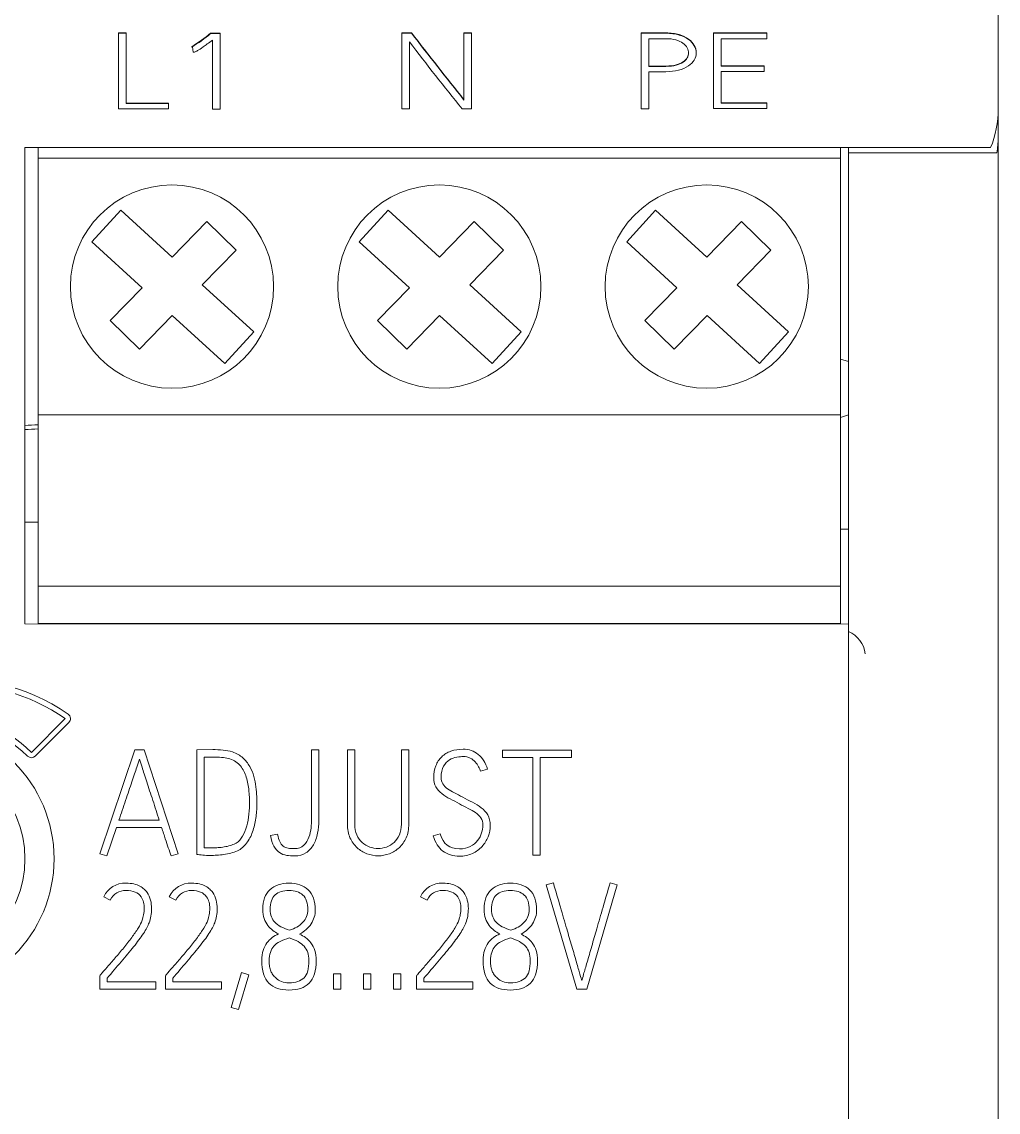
# Model space of a CAD drawing. Header units: millimetres. Extents: x 0 to 14510, y -7775 to 297.
# Drawn here: x 1449.76 to 1468.02, y -1911.19 to -1890.81 of the extents above; entities that cross this region are included whole.
import ezdxf

# ---------------------------------------------------------------- set-up
doc = ezdxf.new("R2010")
doc.units = ezdxf.units.MM
doc.layers.add('eProC - L2', color=41, linetype='Continuous', lineweight=20)

msp = doc.modelspace()

# ---------------------------------------------------------------- linework, layer by layer
at = {"layer": 'eProC - L2', "linetype": 'Continuous'}
for p, q in [((1468.019, -1889.892), (1468.019, -1892.431)), ((1451.569, -1891.021), (1451.569, -1891.014)), ((1451.569, -1891.014), (1451.71, -1891.014)), ((1451.569, -1891.021), (1451.71, -1891.021)), ((1451.569, -1892.435), (1451.569, -1891.021)), ((1451.71, -1891.021), (1451.71, -1891.014)), ((1451.71, -1891.021), (1451.71, -1892.334)), ((1453.291, -1891.025), (1453.291, -1891.018)), ((1453.291, -1891.018), (1453.47, -1891.018)), ((1453.291, -1891.025), (1453.47, -1891.025)), ((1453.47, -1891.025), (1453.47, -1891.018)), ((1453.47, -1891.025), (1453.47, -1892.437)), ((1456.866, -1891.021), (1456.866, -1891.014)), ((1456.866, -1891.014), (1457.047, -1891.014)), ((1456.866, -1892.435), (1456.866, -1891.021)), ((1456.866, -1891.021), (1457.047, -1891.021)), ((1457.047, -1891.021), (1457.047, -1891.014)), ((1458.029, -1891.021), (1458.029, -1891.014)), ((1458.029, -1891.014), (1458.172, -1891.014)), ((1458.029, -1891.021), (1458.172, -1891.021)), ((1458.029, -1892.272), (1458.029, -1891.021)), ((1458.172, -1891.021), (1458.172, -1891.014)), ((1458.172, -1891.021), (1458.172, -1892.435)), ((1461.344, -1891.021), (1461.344, -1891.014)), ((1461.344, -1891.014), (1461.805, -1891.014)), ((1461.344, -1891.021), (1461.805, -1891.021)), ((1461.344, -1892.435), (1461.344, -1891.021)), ((1462.694, -1891.021), (1462.694, -1891.014)), ((1462.694, -1891.014), (1463.694, -1891.014)), ((1462.694, -1892.43), (1462.694, -1891.021)), ((1462.694, -1891.021), (1463.694, -1891.021)), ((1463.694, -1891.021), (1463.694, -1891.014)), ((1463.694, -1891.021), (1463.694, -1891.122)), ((1453.328, -1892.437), (1453.328, -1891.147)), ((1457.009, -1891.179), (1457.009, -1892.435)), ((1461.487, -1891.122), (1461.487, -1891.64)), ((1463.694, -1891.122), (1462.836, -1891.122)), ((1462.836, -1891.122), (1462.836, -1891.637)), ((1452.938, -1891.279), (1452.938, -1891.272)), ((1452.955, -1891.275), (1452.938, -1891.279)), ((1452.963, -1891.375), (1452.955, -1891.275)), ((1462.373, -1891.389), (1462.373, -1891.382)), ((1462.836, -1891.63), (1463.641, -1891.63)), ((1462.836, -1891.637), (1463.641, -1891.637)), ((1463.641, -1891.637), (1463.641, -1891.63)), ((1463.641, -1891.637), (1463.641, -1891.738)), ((1461.487, -1891.739), (1461.487, -1892.435)), ((1463.641, -1891.738), (1462.836, -1891.738)), ((1462.836, -1891.738), (1462.836, -1892.329)), ((1452.507, -1892.435), (1451.569, -1892.435)), ((1451.71, -1892.327), (1452.507, -1892.327)), ((1451.71, -1892.334), (1452.507, -1892.334)), ((1452.507, -1892.334), (1452.507, -1892.327)), ((1452.507, -1892.334), (1452.507, -1892.435)), ((1453.47, -1892.437), (1453.328, -1892.437)), ((1457.009, -1892.435), (1456.866, -1892.435)), ((1458.172, -1892.435), (1457.996, -1892.435)), ((1461.487, -1892.435), (1461.344, -1892.435)), ((1463.694, -1892.43), (1462.694, -1892.43)), ((1462.836, -1892.322), (1463.694, -1892.322)), ((1462.836, -1892.329), (1463.694, -1892.329)), ((1463.694, -1892.329), (1463.694, -1892.322)), ((1463.694, -1892.329), (1463.694, -1892.43)), ((1468.019, -1892.975), (1468.019, -1892.431)), ((1468.019, -1892.975), (1468.019, -1922.457)), ((1449.819, -1893.157), (1467.019, -1893.157)), ((1449.819, -1901.534), (1449.819, -1893.157)), ((1450.069, -1893.157), (1450.069, -1893.357)), ((1465.069, -1893.157), (1465.069, -1893.357)), ((1465.219, -1893.257), (1465.219, -1893.157)), ((1465.219, -1893.257), (1467.219, -1893.257)), ((1465.219, -1901.534), (1465.219, -1893.257)), ((1467.878, -1893.157), (1467.019, -1893.157)), ((1467.219, -1893.257), (1467.994, -1893.257)), ((1465.069, -1893.357), (1450.069, -1893.357)), ((1450.069, -1898.157), (1450.069, -1893.357)), ((1465.069, -1893.357), (1465.069, -1898.157)), ((1451.072, -1894.919), (1451.614, -1894.327)), ((1451.614, -1894.327), (1452.57, -1895.204)), ((1456.072, -1894.919), (1456.614, -1894.327)), ((1456.614, -1894.327), (1457.57, -1895.204)), ((1461.072, -1894.919), (1461.614, -1894.327)), ((1461.614, -1894.327), (1462.57, -1895.204)), ((1452.57, -1895.204), (1453.22, -1894.539)), ((1453.22, -1894.539), (1453.768, -1895.074)), ((1457.57, -1895.204), (1458.22, -1894.539)), ((1458.22, -1894.539), (1458.768, -1895.074)), ((1462.57, -1895.204), (1463.22, -1894.539)), ((1463.22, -1894.539), (1463.768, -1895.074)), ((1452.009, -1895.779), (1451.072, -1894.919)), ((1457.009, -1895.779), (1456.072, -1894.919)), ((1462.009, -1895.779), (1461.072, -1894.919)), ((1453.768, -1895.074), (1453.136, -1895.722)), ((1458.768, -1895.074), (1458.136, -1895.722)), ((1463.768, -1895.074), (1463.136, -1895.722)), ((1453.136, -1895.722), (1454.098, -1896.604)), ((1458.136, -1895.722), (1459.098, -1896.604)), ((1463.136, -1895.722), (1464.098, -1896.604)), ((1451.412, -1896.39), (1452.009, -1895.779)), ((1456.412, -1896.39), (1457.009, -1895.779)), ((1461.412, -1896.39), (1462.009, -1895.779)), ((1452.574, -1896.297), (1451.961, -1896.926)), ((1453.556, -1897.196), (1452.574, -1896.297)), ((1457.574, -1896.297), (1456.961, -1896.926)), ((1458.556, -1897.196), (1457.574, -1896.297)), ((1462.574, -1896.297), (1461.961, -1896.926)), ((1463.556, -1897.196), (1462.574, -1896.297)), ((1451.961, -1896.926), (1451.412, -1896.39)), ((1456.961, -1896.926), (1456.412, -1896.39)), ((1461.961, -1896.926), (1461.412, -1896.39)), ((1454.098, -1896.604), (1453.556, -1897.196)), ((1459.098, -1896.604), (1458.556, -1897.196)), ((1464.098, -1896.604), (1463.556, -1897.196)), ((1465.219, -1897.157), (1465.069, -1897.112)), ((1465.069, -1898.157), (1450.069, -1898.157)), ((1450.069, -1898.157), (1450.069, -1901.357)), ((1465.069, -1898.202), (1465.219, -1898.157)), ((1465.069, -1898.157), (1465.069, -1901.357)), ((1449.819, -1900.159), (1450.069, -1900.161)), ((1465.069, -1900.292), (1465.219, -1900.293)), ((1465.069, -1901.357), (1450.069, -1901.357)), ((1450.069, -1901.357), (1450.069, -1902.057)), ((1465.069, -1901.357), (1465.069, -1902.057)), ((1449.819, -1901.534), (1449.819, -1901.68)), ((1465.219, -1901.68), (1465.219, -1901.534)), ((1449.819, -1901.68), (1449.819, -1902.06)), ((1465.219, -1901.992), (1465.219, -1901.68)), ((1465.219, -1902.067), (1449.819, -1902.06)), ((1465.069, -1902.057), (1450.069, -1902.057)), ((1465.219, -1902.067), (1465.219, -1901.992)), ((1465.219, -1902.207), (1465.219, -1901.992)), ((1465.219, -1902.067), (1465.219, -1902.182)), ((1465.219, -1902.182), (1465.219, -1902.681)), ((1465.219, -1906.121), (1465.219, -1902.207)), ((1465.219, -1911.699), (1465.219, -1902.681)), ((1449.94, -1904.465), (1450.57, -1903.835)), ((1450.011, -1904.536), (1450.641, -1903.905)), ((1451.219, -1906.36), (1451.874, -1904.417)), ((1451.874, -1904.417), (1452.049, -1904.417)), ((1452.049, -1904.417), (1452.685, -1906.36)), ((1453.031, -1904.417), (1453.331, -1904.414)), ((1453.031, -1906.374), (1453.031, -1904.417)), ((1455.178, -1904.417), (1455.315, -1904.417)), ((1455.85, -1904.417), (1455.988, -1904.417)), ((1456.86, -1904.417), (1456.998, -1904.417)), ((1458.752, -1904.425), (1460.04, -1904.425)), ((1458.752, -1904.562), (1458.752, -1904.425)), ((1460.04, -1904.425), (1460.04, -1904.562)), ((1453.169, -1904.555), (1453.169, -1906.248)), ((1459.315, -1904.562), (1458.752, -1904.562)), ((1459.315, -1906.388), (1459.315, -1904.562)), ((1460.04, -1904.562), (1459.454, -1904.562)), ((1459.454, -1904.562), (1459.454, -1906.388)), ((1458.471, -1904.782), (1458.337, -1904.82)), ((1451.531, -1905.87), (1451.35, -1906.403)), ((1452.376, -1905.87), (1451.531, -1905.87)), ((1451.578, -1905.733), (1452.33, -1905.733)), ((1454.409, -1906.017), (1454.545, -1905.995)), ((1457.456, -1906.029), (1457.587, -1905.991)), ((1465.219, -1911.699), (1465.219, -1906.121)), ((1451.35, -1906.403), (1451.219, -1906.36)), ((1452.685, -1906.36), (1452.552, -1906.403)), ((1459.454, -1906.388), (1459.315, -1906.388)), ((1459.567, -1906.944), (1459.701, -1906.907)), ((1460.137, -1908.892), (1459.567, -1906.944)), ((1460.897, -1906.944), (1460.329, -1908.892)), ((1460.763, -1906.907), (1460.897, -1906.944)), ((1451.416, -1907.229), (1451.292, -1907.165)), ((1452.643, -1907.229), (1452.519, -1907.165)), ((1457.339, -1907.229), (1457.215, -1907.165)), ((1453.679, -1909.236), (1453.871, -1908.584)), ((1453.871, -1908.584), (1454.005, -1908.625)), ((1451.219, -1908.892), (1451.219, -1908.641)), ((1451.356, -1908.689), (1451.356, -1908.754)), ((1451.356, -1908.754), (1452.269, -1908.754)), ((1452.269, -1908.754), (1452.269, -1908.892)), ((1452.445, -1908.892), (1452.445, -1908.641)), ((1452.583, -1908.689), (1452.583, -1908.754)), ((1452.583, -1908.754), (1453.496, -1908.754)), ((1453.496, -1908.754), (1453.496, -1908.892)), ((1454.005, -1908.625), (1453.813, -1909.273)), ((1455.591, -1908.606), (1455.729, -1908.606)), ((1455.591, -1908.892), (1455.591, -1908.606)), ((1455.729, -1908.606), (1455.729, -1908.892)), ((1456.152, -1908.606), (1456.29, -1908.606)), ((1456.152, -1908.892), (1456.152, -1908.606)), ((1456.29, -1908.606), (1456.29, -1908.892)), ((1456.713, -1908.606), (1456.851, -1908.606)), ((1456.713, -1908.892), (1456.713, -1908.606)), ((1456.851, -1908.606), (1456.851, -1908.892)), ((1457.141, -1908.892), (1457.141, -1908.641)), ((1457.279, -1908.689), (1457.279, -1908.754)), ((1457.279, -1908.754), (1458.193, -1908.754)), ((1458.193, -1908.754), (1458.193, -1908.892)), ((1452.269, -1908.892), (1451.219, -1908.892)), ((1453.496, -1908.892), (1452.445, -1908.892)), ((1455.729, -1908.892), (1455.591, -1908.892)), ((1456.29, -1908.892), (1456.152, -1908.892)), ((1456.851, -1908.892), (1456.713, -1908.892)), ((1458.193, -1908.892), (1457.141, -1908.892)), ((1460.329, -1908.892), (1460.137, -1908.892)), ((1453.813, -1909.273), (1453.679, -1909.236))]:
    msp.add_line(p, q, dxfattribs=at)
for centre, radius in [((1452.569, -1895.757), 1.9), ((1457.569, -1895.757), 1.9), ((1462.569, -1895.757), 1.9), ((1447.819, -1906.457), 2.545), ((1447.819, -1906.457), 2.001)]:
    msp.add_circle(centre, radius, dxfattribs=at)
for centre, radius, start, end in [((1451.66, -1889.118), 2.504, 300.6877, 310.6463), ((1451.66, -1889.125), 2.504, 300.6877, 310.6463), ((1656.903, -1735.097), 253.48, 217.95944, 218.31893), ((1656.903, -1735.104), 253.48, 217.95944, 218.31893), ((1494.004, -1863.1), 46.444, 217.1995, 219.1701), ((1465.02, -1902.685), 0.518, 7.0067, 67.3402), ((1448.539, -1906.746), 3.65, 55.0958, 142.0554), ((1448.539, -1906.746), 3.55, 55.0958, 130.8941), ((1447.819, -1906.657), 3.05, 45.9393, 121.7327), ((1447.819, -1906.657), 2.95, 45.9393, 134.9308), ((1450.57, -1903.835), 0.1, 315, 55.0958), ((1449.94, -1904.465), 0.1, 225.9393, 315)]:
    msp.add_arc(centre, radius, start, end, dxfattribs=at)
for centre, major_axis, ratio, start_param, end_param in [((1467.019, -1892.44), (0.012, 1.414), 0.707053, 4.187223, 4.724729), ((1467.219, -1892.975), (0, 1.131), 0.707107, 4.461052, 4.712389), ((1449.519, -1889.86), (-8.5, 0), 0.999848, 1.606098, 1.635547), ((1449.519, -1889.935), (-8.5, 0), 0.999848, 1.606098, 1.635547)]:
    msp.add_ellipse(centre, major_axis=major_axis, ratio=ratio, start_param=start_param, end_param=end_param, dxfattribs=at)
for points, knots in [([(1461.805, -1891.021), (1461.899, -1891.021), (1461.981, -1891.032), (1462.123, -1891.075), (1462.183, -1891.103), (1462.23, -1891.137), (1462.277, -1891.171), (1462.312, -1891.211), (1462.337, -1891.255), (1462.362, -1891.299), (1462.373, -1891.344), (1462.373, -1891.435), (1462.361, -1891.479), (1462.336, -1891.521), (1462.311, -1891.562), (1462.276, -1891.599), (1462.228, -1891.632), (1462.121, -1891.703), (1461.981, -1891.739), (1461.805, -1891.739), (1461.699, -1891.739), (1461.593, -1891.739), (1461.487, -1891.739)], [0, 0, 0, 0, 0.115741, 0.115741, 0.231482, 0.231482, 0.231482, 0.32981, 0.32981, 0.32981, 0.425095, 0.425095, 0.52038, 0.52038, 0.52038, 0.615335, 0.615335, 0.615335, 0.842847, 0.842847, 0.842847, 1, 1, 1, 1]), ([(1461.805, -1891.014), (1461.899, -1891.014), (1461.981, -1891.025), (1462.123, -1891.068), (1462.183, -1891.096), (1462.23, -1891.13), (1462.277, -1891.164), (1462.312, -1891.204), (1462.337, -1891.248), (1462.362, -1891.291), (1462.373, -1891.337), (1462.373, -1891.382), (1462.373, -1891.383), (1462.373, -1891.383)], [0, 0, 0, 0, 0.1157408, 0.1157408, 0.2314815, 0.2314815, 0.2314815, 0.3298099, 0.3298099, 0.3298099, 0.4250949, 0.4250949, 0.4253502, 0.4253502, 0.4253502, 0.4253502]), ([(1453.328, -1891.147), (1453.255, -1891.202), (1453.197, -1891.245), (1453.11, -1891.307), (1453.075, -1891.33), (1453.049, -1891.345), (1453.023, -1891.36), (1453.004, -1891.369), (1452.98, -1891.374), (1452.971, -1891.375), (1452.963, -1891.375)], [0, 0, 0, 0, 0.400912, 0.400912, 0.801825, 0.801825, 0.801825, 0.900912, 0.900912, 1, 1, 1, 1]), ([(1461.487, -1891.64), (1461.593, -1891.64), (1461.699, -1891.64), (1461.805, -1891.64), (1461.879, -1891.64), (1461.944, -1891.632), (1462.049, -1891.604), (1462.093, -1891.585), (1462.127, -1891.561), (1462.162, -1891.537), (1462.189, -1891.511), (1462.205, -1891.481), (1462.221, -1891.451), (1462.23, -1891.42), (1462.23, -1891.357), (1462.222, -1891.324), (1462.204, -1891.292), (1462.185, -1891.261), (1462.16, -1891.232), (1462.123, -1891.206), (1462.087, -1891.182), (1462.043, -1891.161), (1461.937, -1891.129), (1461.876, -1891.122), (1461.805, -1891.122), (1461.699, -1891.122), (1461.593, -1891.122), (1461.487, -1891.122)], [0, 0, 0, 0, 0.168, 0.168, 0.168, 0.260254, 0.260254, 0.352507, 0.352507, 0.352507, 0.425822, 0.425822, 0.425822, 0.495836, 0.495836, 0.570092, 0.570092, 0.570092, 0.647606, 0.647606, 0.647606, 0.739814, 0.739814, 0.832021, 0.832021, 0.832021, 1, 1, 1, 1]), ([(1461.487, -1891.633), (1461.593, -1891.633), (1461.699, -1891.633), (1461.805, -1891.633), (1461.879, -1891.633), (1461.944, -1891.625), (1462.049, -1891.597), (1462.093, -1891.577), (1462.127, -1891.554), (1462.162, -1891.53), (1462.189, -1891.504), (1462.205, -1891.474), (1462.221, -1891.444), (1462.23, -1891.413), (1462.23, -1891.382), (1462.23, -1891.382), (1462.23, -1891.382)], [0, 0, 0, 0, 0.1680003, 0.1680003, 0.1680003, 0.2602538, 0.2602538, 0.3525072, 0.3525072, 0.3525072, 0.4258223, 0.4258223, 0.4258223, 0.4958356, 0.4958356, 0.4962684, 0.4962684, 0.4962684, 0.4962684]), ([(1453.331, -1904.414), (1453.395, -1904.414), (1453.46, -1904.417), (1453.524, -1904.423), (1453.588, -1904.43), (1453.648, -1904.44), (1453.7, -1904.458), (1453.776, -1904.485), (1453.841, -1904.521), (1453.945, -1904.614), (1453.988, -1904.668), (1454.022, -1904.727), (1454.055, -1904.786), (1454.082, -1904.849), (1454.118, -1904.982), (1454.131, -1905.047), (1454.147, -1905.174), (1454.152, -1905.235), (1454.154, -1905.292), (1454.157, -1905.349), (1454.157, -1905.399), (1454.157, -1905.525), (1454.15, -1905.61), (1454.124, -1905.787), (1454.104, -1905.87), (1454.076, -1905.951), (1454.049, -1906.032), (1454.01, -1906.103), (1453.963, -1906.165), (1453.917, -1906.227), (1453.861, -1906.274), (1453.793, -1906.305), (1453.754, -1906.323), (1453.714, -1906.338), (1453.67, -1906.349), (1453.627, -1906.361), (1453.583, -1906.369), (1453.539, -1906.375), (1453.495, -1906.382), (1453.452, -1906.386), (1453.366, -1906.391), (1453.327, -1906.392), (1453.235, -1906.392), (1453.188, -1906.391), (1453.147, -1906.386), (1453.105, -1906.381), (1453.067, -1906.378), (1453.031, -1906.374)], [0, 0, 0, 0, 0.058806, 0.058806, 0.058806, 0.11318, 0.11318, 0.11318, 0.178348, 0.178348, 0.243516, 0.243516, 0.243516, 0.30275, 0.30275, 0.361984, 0.361984, 0.421218, 0.421218, 0.421218, 0.461199, 0.461199, 0.542411, 0.542411, 0.623622, 0.623622, 0.623622, 0.697435, 0.697435, 0.697435, 0.76504, 0.76504, 0.76504, 0.80485, 0.80485, 0.80485, 0.845443, 0.845443, 0.845443, 0.880042, 0.880042, 0.914641, 0.914641, 0.96475, 0.96475, 0.96475, 1, 1, 1, 1]), ([(1455.315, -1904.417), (1455.315, -1904.858), (1455.315, -1905.299), (1455.315, -1905.74), (1455.315, -1905.821), (1455.308, -1905.9), (1455.292, -1905.979), (1455.276, -1906.059), (1455.249, -1906.13), (1455.179, -1906.255), (1455.132, -1906.305), (1455.074, -1906.344), (1455.015, -1906.384), (1454.944, -1906.403), (1454.811, -1906.403), (1454.762, -1906.399), (1454.666, -1906.383), (1454.622, -1906.366), (1454.541, -1906.312), (1454.506, -1906.273), (1454.447, -1906.171), (1454.423, -1906.103), (1454.409, -1906.017)], [0, 0, 0, 0, 0.457743, 0.457743, 0.457743, 0.540924, 0.540924, 0.540924, 0.616415, 0.616415, 0.691907, 0.691907, 0.691907, 0.783194, 0.783194, 0.837395, 0.837395, 0.891597, 0.891597, 0.945798, 0.945798, 1, 1, 1, 1]), ([(1454.545, -1905.995), (1454.554, -1906.053), (1454.569, -1906.1), (1454.585, -1906.135), (1454.602, -1906.169), (1454.624, -1906.196), (1454.649, -1906.217), (1454.674, -1906.238), (1454.705, -1906.249), (1454.775, -1906.262), (1454.815, -1906.266), (1454.861, -1906.265), (1454.933, -1906.263), (1454.991, -1906.244), (1455.076, -1906.158), (1455.109, -1906.108), (1455.13, -1906.051), (1455.151, -1905.992), (1455.163, -1905.934), (1455.17, -1905.875), (1455.176, -1905.817), (1455.178, -1905.773), (1455.178, -1905.742), (1455.178, -1905.3), (1455.178, -1904.858), (1455.178, -1904.417)], [0, 0, 0, 0, 0.059039, 0.059039, 0.059039, 0.101144, 0.101144, 0.101144, 0.145774, 0.145774, 0.190404, 0.190404, 0.190404, 0.26478, 0.26478, 0.339157, 0.339157, 0.339157, 0.411859, 0.411859, 0.411859, 0.465899, 0.465899, 0.465899, 1, 1, 1, 1]), ([(1456.998, -1904.417), (1456.998, -1904.879), (1456.998, -1905.342), (1456.998, -1905.804), (1456.998, -1905.903), (1456.982, -1905.988), (1456.949, -1906.062), (1456.916, -1906.137), (1456.873, -1906.199), (1456.818, -1906.248), (1456.763, -1906.297), (1456.704, -1906.336), (1456.635, -1906.361), (1456.566, -1906.386), (1456.496, -1906.4), (1456.354, -1906.4), (1456.284, -1906.387), (1456.215, -1906.361), (1456.147, -1906.335), (1456.085, -1906.299), (1456.031, -1906.248), (1455.977, -1906.198), (1455.932, -1906.136), (1455.898, -1906.062), (1455.865, -1905.989), (1455.85, -1905.903), (1455.85, -1905.804), (1455.85, -1905.342), (1455.85, -1904.879), (1455.85, -1904.417)], [0, 0, 0, 0, 0.299844, 0.299844, 0.299844, 0.357134, 0.357134, 0.357134, 0.406658, 0.406658, 0.406658, 0.453477, 0.453477, 0.453477, 0.499412, 0.499412, 0.546197, 0.546197, 0.546197, 0.593252, 0.593252, 0.593252, 0.642891, 0.642891, 0.642891, 0.700132, 0.700132, 0.700132, 1, 1, 1, 1]), ([(1455.988, -1904.417), (1455.988, -1904.88), (1455.988, -1905.342), (1455.988, -1905.805), (1455.988, -1905.884), (1456.001, -1905.952), (1456.027, -1906.009), (1456.053, -1906.066), (1456.085, -1906.114), (1456.127, -1906.151), (1456.169, -1906.188), (1456.214, -1906.217), (1456.267, -1906.235), (1456.319, -1906.253), (1456.373, -1906.262), (1456.476, -1906.262), (1456.528, -1906.253), (1456.632, -1906.217), (1456.679, -1906.188), (1456.721, -1906.151), (1456.761, -1906.114), (1456.796, -1906.066), (1456.822, -1906.009), (1456.848, -1905.952), (1456.86, -1905.884), (1456.86, -1905.805), (1456.86, -1905.342), (1456.86, -1904.88), (1456.86, -1904.417)], [0, 0, 0, 0, 0.33107, 0.33107, 0.33107, 0.380951, 0.380951, 0.380951, 0.422596, 0.422596, 0.422596, 0.461891, 0.461891, 0.461891, 0.501657, 0.501657, 0.539483, 0.539483, 0.577309, 0.577309, 0.577309, 0.61911, 0.61911, 0.61911, 0.668904, 0.668904, 0.668904, 1, 1, 1, 1]), ([(1457.463, -1904.936), (1457.463, -1904.856), (1457.476, -1904.783), (1457.502, -1904.718), (1457.529, -1904.652), (1457.565, -1904.596), (1457.613, -1904.549), (1457.659, -1904.504), (1457.717, -1904.468), (1457.785, -1904.443), (1457.854, -1904.418), (1457.93, -1904.407), (1458.123, -1904.407), (1458.218, -1904.439), (1458.376, -1904.569), (1458.435, -1904.661), (1458.471, -1904.782)], [0, 0, 0, 0, 0.148479, 0.148479, 0.148479, 0.283806, 0.283806, 0.283806, 0.419972, 0.419972, 0.419972, 0.581783, 0.581783, 0.790891, 0.790891, 1, 1, 1, 1]), ([(1451.961, -1904.592), (1451.953, -1904.614), (1451.937, -1904.664), (1451.911, -1904.742), (1451.886, -1904.819), (1451.856, -1904.912), (1451.783, -1905.125), (1451.743, -1905.24), (1451.66, -1905.49), (1451.618, -1905.613), (1451.578, -1905.733)], [0, 0, 0, 0, 0.130761, 0.130761, 0.130761, 0.420508, 0.420508, 0.710254, 0.710254, 1, 1, 1, 1]), ([(1452.33, -1905.733), (1452.292, -1905.613), (1452.253, -1905.49), (1452.17, -1905.24), (1452.132, -1905.125), (1452.097, -1905.018), (1452.062, -1904.912), (1452.034, -1904.82), (1451.984, -1904.664), (1451.969, -1904.614), (1451.961, -1904.592)], [0, 0, 0, 0, 0.313394, 0.313394, 0.626788, 0.626788, 0.626788, 0.813394, 0.813394, 1, 1, 1, 1]), ([(1453.169, -1906.248), (1453.184, -1906.251), (1453.205, -1906.251), (1453.25, -1906.251), (1453.274, -1906.251), (1453.332, -1906.251), (1453.367, -1906.251), (1453.405, -1906.248), (1453.443, -1906.245), (1453.48, -1906.243), (1453.518, -1906.238), (1453.557, -1906.232), (1453.595, -1906.225), (1453.667, -1906.207), (1453.701, -1906.195), (1453.735, -1906.181), (1453.786, -1906.159), (1453.827, -1906.12), (1453.863, -1906.07), (1453.9, -1906.02), (1453.928, -1905.961), (1453.952, -1905.894), (1453.975, -1905.826), (1453.992, -1905.753), (1454.002, -1905.677), (1454.013, -1905.599), (1454.019, -1905.522), (1454.019, -1905.36), (1454.015, -1905.273), (1454.008, -1905.182), (1454, -1905.092), (1453.984, -1905.008), (1453.958, -1904.929), (1453.932, -1904.85), (1453.896, -1904.779), (1453.849, -1904.72), (1453.802, -1904.659), (1453.737, -1904.616), (1453.654, -1904.588), (1453.618, -1904.576), (1453.576, -1904.566), (1453.53, -1904.562), (1453.481, -1904.558), (1453.434, -1904.555), (1453.384, -1904.555), (1453.312, -1904.555), (1453.24, -1904.555), (1453.169, -1904.555)], [0, 0, 0, 0, 0.024226, 0.024226, 0.049876, 0.049876, 0.08194, 0.08194, 0.08194, 0.121253, 0.121253, 0.121253, 0.160215, 0.160215, 0.199178, 0.199178, 0.199178, 0.258598, 0.258598, 0.258598, 0.327267, 0.327267, 0.327267, 0.404545, 0.404545, 0.404545, 0.485635, 0.485635, 0.576345, 0.576345, 0.576345, 0.665923, 0.665923, 0.665923, 0.748033, 0.748033, 0.748033, 0.830624, 0.830624, 0.830624, 0.874843, 0.874843, 0.874843, 0.925324, 0.925324, 0.925324, 1, 1, 1, 1]), ([(1458.337, -1904.82), (1458.33, -1904.795), (1458.318, -1904.766), (1458.302, -1904.734), (1458.287, -1904.702), (1458.267, -1904.673), (1458.215, -1904.616), (1458.184, -1904.592), (1458.109, -1904.553), (1458.065, -1904.544), (1457.983, -1904.544), (1457.944, -1904.548), (1457.896, -1904.555), (1457.849, -1904.561), (1457.804, -1904.581), (1457.715, -1904.635), (1457.679, -1904.674), (1457.617, -1904.778), (1457.601, -1904.848), (1457.601, -1904.982), (1457.611, -1905.023), (1457.634, -1905.056), (1457.656, -1905.089), (1457.685, -1905.121), (1457.722, -1905.147), (1457.759, -1905.173), (1457.802, -1905.199), (1457.901, -1905.248), (1457.953, -1905.274), (1458.008, -1905.304), (1458.067, -1905.337), (1458.128, -1905.368), (1458.189, -1905.397), (1458.251, -1905.428), (1458.305, -1905.462), (1458.354, -1905.5), (1458.403, -1905.538), (1458.443, -1905.584), (1458.474, -1905.636), (1458.506, -1905.689), (1458.521, -1905.755), (1458.521, -1905.901), (1458.508, -1905.971), (1458.48, -1906.042), (1458.454, -1906.11), (1458.417, -1906.171), (1458.367, -1906.225), (1458.317, -1906.279), (1458.258, -1906.323), (1458.187, -1906.356), (1458.115, -1906.389), (1458.035, -1906.407), (1457.822, -1906.407), (1457.719, -1906.375), (1457.635, -1906.31), (1457.552, -1906.247), (1457.492, -1906.153), (1457.456, -1906.029)], [0, 0, 0, 0, 0.022908, 0.022908, 0.022908, 0.055975, 0.055975, 0.089042, 0.089042, 0.122109, 0.122109, 0.142459, 0.142459, 0.142459, 0.188256, 0.188256, 0.234053, 0.234053, 0.27985, 0.27985, 0.304458, 0.304458, 0.304458, 0.335947, 0.335947, 0.335947, 0.376279, 0.376279, 0.416612, 0.416612, 0.416612, 0.467149, 0.467149, 0.467149, 0.515237, 0.515237, 0.515237, 0.560318, 0.560318, 0.560318, 0.614296, 0.614296, 0.663699, 0.663699, 0.663699, 0.7172, 0.7172, 0.7172, 0.772723, 0.772723, 0.772723, 0.833016, 0.833016, 0.916029, 0.916029, 0.916029, 1, 1, 1, 1]), ([(1457.587, -1905.991), (1457.637, -1906.177), (1457.757, -1906.269), (1458.024, -1906.269), (1458.093, -1906.255), (1458.148, -1906.225), (1458.203, -1906.194), (1458.249, -1906.157), (1458.284, -1906.114), (1458.319, -1906.071), (1458.344, -1906.023), (1458.36, -1905.971), (1458.375, -1905.921), (1458.382, -1905.874), (1458.382, -1905.775), (1458.37, -1905.729), (1458.345, -1905.692), (1458.32, -1905.655), (1458.288, -1905.621), (1458.247, -1905.592), (1458.206, -1905.564), (1458.16, -1905.536), (1458.106, -1905.512), (1458.054, -1905.488), (1458, -1905.458), (1457.943, -1905.427), (1457.885, -1905.396), (1457.827, -1905.365), (1457.77, -1905.335), (1457.713, -1905.306), (1457.661, -1905.273), (1457.57, -1905.2), (1457.534, -1905.158), (1457.505, -1905.112), (1457.476, -1905.064), (1457.463, -1905.005), (1457.463, -1904.936)], [0, 0, 0, 0, 0.194469, 0.194469, 0.276281, 0.276281, 0.276281, 0.34556, 0.34556, 0.34556, 0.409358, 0.409358, 0.409358, 0.456995, 0.456995, 0.522495, 0.522495, 0.522495, 0.577963, 0.577963, 0.577963, 0.641508, 0.641508, 0.641508, 0.713781, 0.713781, 0.713781, 0.790623, 0.790623, 0.790623, 0.859504, 0.859504, 0.928385, 0.928385, 0.928385, 1, 1, 1, 1]), ([(1452.552, -1906.403), (1452.537, -1906.356), (1452.519, -1906.304), (1452.5, -1906.248), (1452.483, -1906.2), (1452.465, -1906.145), (1452.444, -1906.081), (1452.424, -1906.017), (1452.401, -1905.947), (1452.376, -1905.87)], [0, 0, 0, 0, 0.290847, 0.290847, 0.290847, 0.605857, 0.605857, 0.605857, 1, 1, 1, 1]), ([(1451.292, -1907.165), (1451.379, -1906.995), (1451.519, -1906.91), (1451.767, -1906.91), (1451.815, -1906.916), (1451.857, -1906.926), (1451.9, -1906.937), (1451.936, -1906.951), (1451.969, -1906.968), (1452, -1906.984), (1452.027, -1907.003), (1452.072, -1907.044), (1452.09, -1907.065), (1452.104, -1907.085), (1452.136, -1907.128), (1452.156, -1907.177), (1452.169, -1907.229), (1452.182, -1907.28), (1452.187, -1907.333), (1452.187, -1907.434), (1452.183, -1907.48), (1452.176, -1907.525), (1452.167, -1907.571), (1452.156, -1907.613), (1452.142, -1907.651), (1452.119, -1907.711), (1452.085, -1907.778), (1452.034, -1907.854), (1451.983, -1907.93), (1451.923, -1908.013), (1451.852, -1908.1), (1451.78, -1908.187), (1451.703, -1908.282), (1451.617, -1908.382), (1451.533, -1908.481), (1451.446, -1908.584), (1451.356, -1908.689)], [0, 0, 0, 0, 0.181713, 0.181713, 0.232933, 0.232933, 0.232933, 0.274758, 0.274758, 0.274758, 0.306319, 0.306319, 0.33788, 0.33788, 0.33788, 0.393593, 0.393593, 0.393593, 0.447601, 0.447601, 0.497559, 0.497559, 0.497559, 0.543293, 0.543293, 0.543293, 0.623823, 0.623823, 0.623823, 0.730821, 0.730821, 0.730821, 0.859032, 0.859032, 0.859032, 1, 1, 1, 1]), ([(1452.519, -1907.165), (1452.605, -1906.995), (1452.746, -1906.91), (1452.994, -1906.91), (1453.042, -1906.916), (1453.084, -1906.926), (1453.127, -1906.937), (1453.163, -1906.951), (1453.196, -1906.968), (1453.227, -1906.984), (1453.254, -1907.003), (1453.277, -1907.024), (1453.298, -1907.044), (1453.316, -1907.065), (1453.33, -1907.085), (1453.362, -1907.128), (1453.383, -1907.177), (1453.396, -1907.229), (1453.409, -1907.28), (1453.414, -1907.333), (1453.414, -1907.434), (1453.411, -1907.48), (1453.403, -1907.525), (1453.394, -1907.572), (1453.383, -1907.613), (1453.369, -1907.651), (1453.346, -1907.711), (1453.31, -1907.778), (1453.261, -1907.854), (1453.21, -1907.931), (1453.15, -1908.013), (1453.079, -1908.1), (1453.007, -1908.188), (1452.929, -1908.282), (1452.844, -1908.382), (1452.761, -1908.482), (1452.673, -1908.584), (1452.583, -1908.689)], [0, 0, 0, 0, 0.181782, 0.181782, 0.233022, 0.233022, 0.233022, 0.274849, 0.274849, 0.274849, 0.30927, 0.30927, 0.30927, 0.337673, 0.337673, 0.337673, 0.393579, 0.393579, 0.393579, 0.447589, 0.447589, 0.497549, 0.497549, 0.497549, 0.543286, 0.543286, 0.543286, 0.623798, 0.623798, 0.623798, 0.73081, 0.73081, 0.73081, 0.859026, 0.859026, 0.859026, 1, 1, 1, 1]), ([(1454.558, -1907.86), (1454.524, -1907.842), (1454.489, -1907.82), (1454.455, -1907.794), (1454.421, -1907.768), (1454.389, -1907.738), (1454.332, -1907.665), (1454.31, -1907.622), (1454.293, -1907.574), (1454.275, -1907.524), (1454.267, -1907.467), (1454.267, -1907.238), (1454.311, -1907.115), (1454.491, -1906.951), (1454.609, -1906.91), (1454.756, -1906.91)], [0, 0, 0, 0, 0.089754, 0.089754, 0.089754, 0.191559, 0.191559, 0.293364, 0.293364, 0.293364, 0.407639, 0.407639, 0.703819, 0.703819, 1, 1, 1, 1]), ([(1454.756, -1906.91), (1454.908, -1906.91), (1455.028, -1906.952), (1455.116, -1907.035), (1455.206, -1907.119), (1455.249, -1907.245), (1455.249, -1907.505), (1455.223, -1907.591), (1455.119, -1907.75), (1455.047, -1907.813), (1454.956, -1907.863)], [0, 0, 0, 0, 0.286014, 0.286014, 0.286014, 0.625882, 0.625882, 0.812941, 0.812941, 1, 1, 1, 1]), ([(1457.215, -1907.165), (1457.301, -1906.995), (1457.442, -1906.91), (1457.69, -1906.91), (1457.738, -1906.916), (1457.78, -1906.926), (1457.822, -1906.937), (1457.859, -1906.951), (1457.891, -1906.968), (1457.923, -1906.985), (1457.951, -1907.003), (1457.973, -1907.024), (1457.994, -1907.044), (1458.012, -1907.065), (1458.026, -1907.085), (1458.058, -1907.128), (1458.079, -1907.177), (1458.092, -1907.229), (1458.105, -1907.28), (1458.111, -1907.333), (1458.111, -1907.434), (1458.107, -1907.48), (1458.099, -1907.525), (1458.091, -1907.572), (1458.079, -1907.613), (1458.065, -1907.651), (1458.042, -1907.711), (1458.007, -1907.778), (1457.957, -1907.854), (1457.907, -1907.931), (1457.846, -1908.013), (1457.775, -1908.1), (1457.703, -1908.188), (1457.625, -1908.282), (1457.541, -1908.382), (1457.457, -1908.482), (1457.369, -1908.584), (1457.279, -1908.689)], [0, 0, 0, 0, 0.181791, 0.181791, 0.233034, 0.233034, 0.233034, 0.274447, 0.274447, 0.274447, 0.309233, 0.309233, 0.309233, 0.337637, 0.337637, 0.337637, 0.393547, 0.393547, 0.393547, 0.44756, 0.44756, 0.497522, 0.497522, 0.497522, 0.543261, 0.543261, 0.543261, 0.623777, 0.623777, 0.623777, 0.730796, 0.730796, 0.730796, 0.859018, 0.859018, 0.859018, 1, 1, 1, 1]), ([(1458.697, -1907.86), (1458.664, -1907.842), (1458.628, -1907.82), (1458.593, -1907.794), (1458.56, -1907.769), (1458.528, -1907.738), (1458.471, -1907.665), (1458.449, -1907.622), (1458.432, -1907.574), (1458.415, -1907.524), (1458.406, -1907.467), (1458.406, -1907.238), (1458.45, -1907.115), (1458.63, -1906.951), (1458.748, -1906.91), (1458.895, -1906.91)], [0, 0, 0, 0, 0.090525, 0.090525, 0.090525, 0.191991, 0.191991, 0.293458, 0.293458, 0.293458, 0.407717, 0.407717, 0.703858, 0.703858, 1, 1, 1, 1]), ([(1458.895, -1906.91), (1459.047, -1906.91), (1459.167, -1906.952), (1459.256, -1907.035), (1459.345, -1907.119), (1459.388, -1907.245), (1459.388, -1907.505), (1459.362, -1907.591), (1459.258, -1907.75), (1459.187, -1907.813), (1459.096, -1907.863)], [0, 0, 0, 0, 0.286014, 0.286014, 0.286014, 0.625882, 0.625882, 0.812941, 0.812941, 1, 1, 1, 1]), ([(1459.701, -1906.907), (1459.793, -1907.223), (1459.876, -1907.509), (1459.951, -1907.765), (1459.982, -1907.875), (1460.016, -1907.984), (1460.047, -1908.091), (1460.078, -1908.199), (1460.107, -1908.298), (1460.131, -1908.385), (1460.157, -1908.473), (1460.18, -1908.549), (1460.216, -1908.674), (1460.228, -1908.713), (1460.233, -1908.728)], [0, 0, 0, 0, 0.471268, 0.471268, 0.471268, 0.650025, 0.650025, 0.650025, 0.811257, 0.811257, 0.811257, 0.905629, 0.905629, 1, 1, 1, 1]), ([(1460.233, -1908.728), (1460.238, -1908.713), (1460.25, -1908.674), (1460.267, -1908.611), (1460.284, -1908.548), (1460.307, -1908.473), (1460.333, -1908.385), (1460.359, -1908.297), (1460.389, -1908.199), (1460.419, -1908.091), (1460.449, -1907.984), (1460.481, -1907.875), (1460.513, -1907.765), (1460.586, -1907.509), (1460.669, -1907.223), (1460.763, -1906.907)], [0, 0, 0, 0, 0.064259, 0.064259, 0.064259, 0.188626, 0.188626, 0.188626, 0.350112, 0.350112, 0.350112, 0.528552, 0.528552, 0.528552, 1, 1, 1, 1]), ([(1451.219, -1908.641), (1451.224, -1908.635), (1451.23, -1908.628), (1451.235, -1908.622), (1451.268, -1908.581), (1451.312, -1908.534), (1451.358, -1908.48), (1451.406, -1908.424), (1451.456, -1908.368), (1451.56, -1908.246), (1451.614, -1908.183), (1451.667, -1908.118), (1451.721, -1908.052), (1451.771, -1907.99), (1451.817, -1907.928), (1451.861, -1907.866), (1451.902, -1907.807), (1451.938, -1907.752), (1451.973, -1907.697), (1451.996, -1907.648), (1452.01, -1907.605), (1452.021, -1907.574), (1452.031, -1907.54), (1452.039, -1907.501), (1452.047, -1907.464), (1452.049, -1907.424), (1452.049, -1907.344), (1452.046, -1907.306), (1452.027, -1907.231), (1452.01, -1907.197), (1451.99, -1907.165), (1451.936, -1907.085), (1451.84, -1907.048), (1451.577, -1907.048), (1451.478, -1907.108), (1451.416, -1907.229)], [0, 0, 0, 0, 0.010218, 0.010218, 0.010218, 0.087134, 0.087134, 0.087134, 0.184295, 0.184295, 0.281456, 0.281456, 0.281456, 0.380327, 0.380327, 0.380327, 0.467538, 0.467538, 0.467538, 0.534793, 0.534793, 0.534793, 0.578956, 0.578956, 0.578956, 0.626394, 0.626394, 0.673832, 0.673832, 0.72127, 0.72127, 0.72127, 0.856495, 0.856495, 1, 1, 1, 1]), ([(1452.445, -1908.641), (1452.451, -1908.635), (1452.456, -1908.628), (1452.462, -1908.622), (1452.496, -1908.582), (1452.537, -1908.534), (1452.586, -1908.48), (1452.633, -1908.426), (1452.683, -1908.368), (1452.787, -1908.246), (1452.841, -1908.183), (1452.947, -1908.053), (1452.998, -1907.99), (1453.044, -1907.928), (1453.089, -1907.866), (1453.129, -1907.807), (1453.163, -1907.752), (1453.198, -1907.696), (1453.223, -1907.648), (1453.237, -1907.605), (1453.248, -1907.574), (1453.258, -1907.54), (1453.265, -1907.501), (1453.271, -1907.463), (1453.277, -1907.424), (1453.277, -1907.344), (1453.271, -1907.306), (1453.253, -1907.231), (1453.237, -1907.197), (1453.215, -1907.165), (1453.16, -1907.087), (1453.067, -1907.048), (1452.804, -1907.048), (1452.705, -1907.108), (1452.643, -1907.229)], [0, 0, 0, 0, 0.010564, 0.010564, 0.010564, 0.087512, 0.087512, 0.087512, 0.185292, 0.185292, 0.283072, 0.283072, 0.380853, 0.380853, 0.380853, 0.467814, 0.467814, 0.467814, 0.535314, 0.535314, 0.535314, 0.579379, 0.579379, 0.579379, 0.626886, 0.626886, 0.674392, 0.674392, 0.721898, 0.721898, 0.721898, 0.856819, 0.856819, 1, 1, 1, 1]), ([(1454.765, -1907.789), (1454.869, -1907.76), (1454.953, -1907.712), (1455.016, -1907.643), (1455.079, -1907.575), (1455.111, -1907.497), (1455.111, -1907.283), (1455.08, -1907.19), (1455.018, -1907.133), (1454.956, -1907.076), (1454.868, -1907.048), (1454.647, -1907.048), (1454.561, -1907.076), (1454.436, -1907.185), (1454.405, -1907.277), (1454.405, -1907.409)], [0, 0, 0, 0, 0.171682, 0.171682, 0.171682, 0.302142, 0.302142, 0.497833, 0.497833, 0.497833, 0.667858, 0.667858, 0.833929, 0.833929, 1, 1, 1, 1]), ([(1457.141, -1908.641), (1457.147, -1908.635), (1457.152, -1908.628), (1457.158, -1908.622), (1457.192, -1908.582), (1457.234, -1908.534), (1457.282, -1908.48), (1457.329, -1908.426), (1457.379, -1908.368), (1457.483, -1908.246), (1457.537, -1908.183), (1457.643, -1908.053), (1457.694, -1907.99), (1457.74, -1907.928), (1457.785, -1907.866), (1457.826, -1907.807), (1457.859, -1907.752), (1457.894, -1907.696), (1457.919, -1907.648), (1457.934, -1907.605), (1457.944, -1907.574), (1457.954, -1907.54), (1457.961, -1907.501), (1457.967, -1907.463), (1457.973, -1907.424), (1457.973, -1907.344), (1457.967, -1907.306), (1457.949, -1907.231), (1457.934, -1907.197), (1457.912, -1907.165), (1457.856, -1907.087), (1457.763, -1907.048), (1457.5, -1907.048), (1457.401, -1907.108), (1457.339, -1907.229)], [0, 0, 0, 0, 0.010564, 0.010564, 0.010564, 0.087512, 0.087512, 0.087512, 0.185292, 0.185292, 0.283072, 0.283072, 0.380853, 0.380853, 0.380853, 0.467814, 0.467814, 0.467814, 0.535314, 0.535314, 0.535314, 0.579379, 0.579379, 0.579379, 0.626886, 0.626886, 0.674392, 0.674392, 0.721898, 0.721898, 0.721898, 0.856819, 0.856819, 1, 1, 1, 1]), ([(1458.904, -1907.789), (1459.008, -1907.76), (1459.092, -1907.712), (1459.155, -1907.643), (1459.219, -1907.575), (1459.25, -1907.497), (1459.25, -1907.283), (1459.219, -1907.19), (1459.157, -1907.133), (1459.095, -1907.076), (1459.007, -1907.048), (1458.786, -1907.048), (1458.7, -1907.076), (1458.575, -1907.185), (1458.544, -1907.277), (1458.544, -1907.409)], [0, 0, 0, 0, 0.171682, 0.171682, 0.171682, 0.302142, 0.302142, 0.497833, 0.497833, 0.497833, 0.667858, 0.667858, 0.833929, 0.833929, 1, 1, 1, 1]), ([(1454.405, -1907.409), (1454.405, -1907.504), (1454.436, -1907.582), (1454.494, -1907.643), (1454.552, -1907.704), (1454.642, -1907.752), (1454.765, -1907.789)], [0, 0, 0, 0, 0.452989, 0.452989, 0.452989, 1, 1, 1, 1]), ([(1458.544, -1907.409), (1458.544, -1907.504), (1458.575, -1907.582), (1458.634, -1907.643), (1458.692, -1907.704), (1458.781, -1907.752), (1458.904, -1907.789)], [0, 0, 0, 0, 0.452989, 0.452989, 0.452989, 1, 1, 1, 1]), ([(1454.956, -1907.863), (1454.994, -1907.881), (1455.031, -1907.903), (1455.067, -1907.929), (1455.104, -1907.956), (1455.137, -1907.989), (1455.197, -1908.07), (1455.222, -1908.117), (1455.258, -1908.223), (1455.267, -1908.286), (1455.267, -1908.55), (1455.223, -1908.691), (1455.135, -1908.779), (1455.046, -1908.868), (1454.92, -1908.91), (1454.596, -1908.91), (1454.47, -1908.867), (1454.293, -1908.691), (1454.249, -1908.549), (1454.249, -1908.283), (1454.258, -1908.222), (1454.291, -1908.115), (1454.315, -1908.07), (1454.344, -1908.029), (1454.372, -1907.99), (1454.405, -1907.955), (1454.442, -1907.928), (1454.479, -1907.901), (1454.518, -1907.879), (1454.558, -1907.86)], [0, 0, 0, 0, 0.043469, 0.043469, 0.043469, 0.098692, 0.098692, 0.153914, 0.153914, 0.209136, 0.209136, 0.361509, 0.361509, 0.361509, 0.510707, 0.510707, 0.656353, 0.656353, 0.801999, 0.801999, 0.854431, 0.854431, 0.906864, 0.906864, 0.906864, 0.954776, 0.954776, 0.954776, 1, 1, 1, 1]), ([(1454.763, -1907.936), (1454.63, -1907.971), (1454.534, -1908.022), (1454.475, -1908.087), (1454.416, -1908.153), (1454.386, -1908.243), (1454.386, -1908.404), (1454.389, -1908.442), (1454.394, -1908.472), (1454.4, -1908.503), (1454.409, -1908.53), (1454.418, -1908.555), (1454.427, -1908.58), (1454.441, -1908.602), (1454.457, -1908.623), (1454.472, -1908.643), (1454.491, -1908.663), (1454.511, -1908.683)], [0, 0, 0, 0, 0.335325, 0.335325, 0.335325, 0.63572, 0.63572, 0.749202, 0.749202, 0.749202, 0.837458, 0.837458, 0.837458, 0.917328, 0.917328, 0.917328, 1, 1, 1, 1]), ([(1454.511, -1908.683), (1454.573, -1908.741), (1454.653, -1908.773), (1454.884, -1908.773), (1454.977, -1908.743), (1455.1, -1908.618), (1455.129, -1908.51), (1455.129, -1908.246), (1455.101, -1908.158), (1455.042, -1908.092), (1454.984, -1908.026), (1454.891, -1907.975), (1454.763, -1907.936)], [0, 0, 0, 0, 0.180742, 0.180742, 0.404954, 0.404954, 0.629165, 0.629165, 0.787432, 0.787432, 0.787432, 1, 1, 1, 1]), ([(1459.096, -1907.863), (1459.133, -1907.881), (1459.17, -1907.903), (1459.206, -1907.929), (1459.243, -1907.956), (1459.277, -1907.989), (1459.336, -1908.07), (1459.361, -1908.117), (1459.398, -1908.223), (1459.407, -1908.286), (1459.407, -1908.55), (1459.362, -1908.691), (1459.274, -1908.779), (1459.185, -1908.868), (1459.058, -1908.91), (1458.734, -1908.91), (1458.609, -1908.867), (1458.432, -1908.691), (1458.388, -1908.549), (1458.388, -1908.283), (1458.396, -1908.222), (1458.414, -1908.169), (1458.432, -1908.116), (1458.454, -1908.07), (1458.481, -1908.029), (1458.509, -1907.989), (1458.544, -1907.955), (1458.58, -1907.928), (1458.618, -1907.9), (1458.657, -1907.879), (1458.697, -1907.86)], [0, 0, 0, 0, 0.043461, 0.043461, 0.043461, 0.098673, 0.098673, 0.153885, 0.153885, 0.209097, 0.209097, 0.361441, 0.361441, 0.361441, 0.508933, 0.508933, 0.655244, 0.655244, 0.801555, 0.801555, 0.854227, 0.854227, 0.854227, 0.906479, 0.906479, 0.906479, 0.95439, 0.95439, 0.95439, 1, 1, 1, 1]), ([(1458.9, -1907.936), (1458.769, -1907.971), (1458.673, -1908.022), (1458.614, -1908.087), (1458.555, -1908.153), (1458.526, -1908.243), (1458.526, -1908.404), (1458.528, -1908.442), (1458.534, -1908.472), (1458.539, -1908.503), (1458.548, -1908.53), (1458.557, -1908.555), (1458.566, -1908.58), (1458.58, -1908.602), (1458.596, -1908.623), (1458.611, -1908.643), (1458.63, -1908.663), (1458.649, -1908.683)], [0, 0, 0, 0, 0.334815, 0.334815, 0.334815, 0.635859, 0.635859, 0.749586, 0.749586, 0.749586, 0.838032, 0.838032, 0.838032, 0.918075, 0.918075, 0.918075, 1, 1, 1, 1]), ([(1458.649, -1908.683), (1458.71, -1908.743), (1458.792, -1908.773), (1459.023, -1908.773), (1459.116, -1908.743), (1459.178, -1908.68), (1459.238, -1908.618), (1459.269, -1908.51), (1459.269, -1908.246), (1459.239, -1908.158), (1459.182, -1908.092), (1459.124, -1908.026), (1459.029, -1907.975), (1458.9, -1907.936)], [0, 0, 0, 0, 0.167635, 0.167635, 0.375588, 0.375588, 0.375588, 0.616754, 0.616754, 0.786989, 0.786989, 0.786989, 1, 1, 1, 1])]:
    msp.add_open_spline(points, degree=3, knots=knots, dxfattribs=at)

doc.saveas('drawing.dxf')
